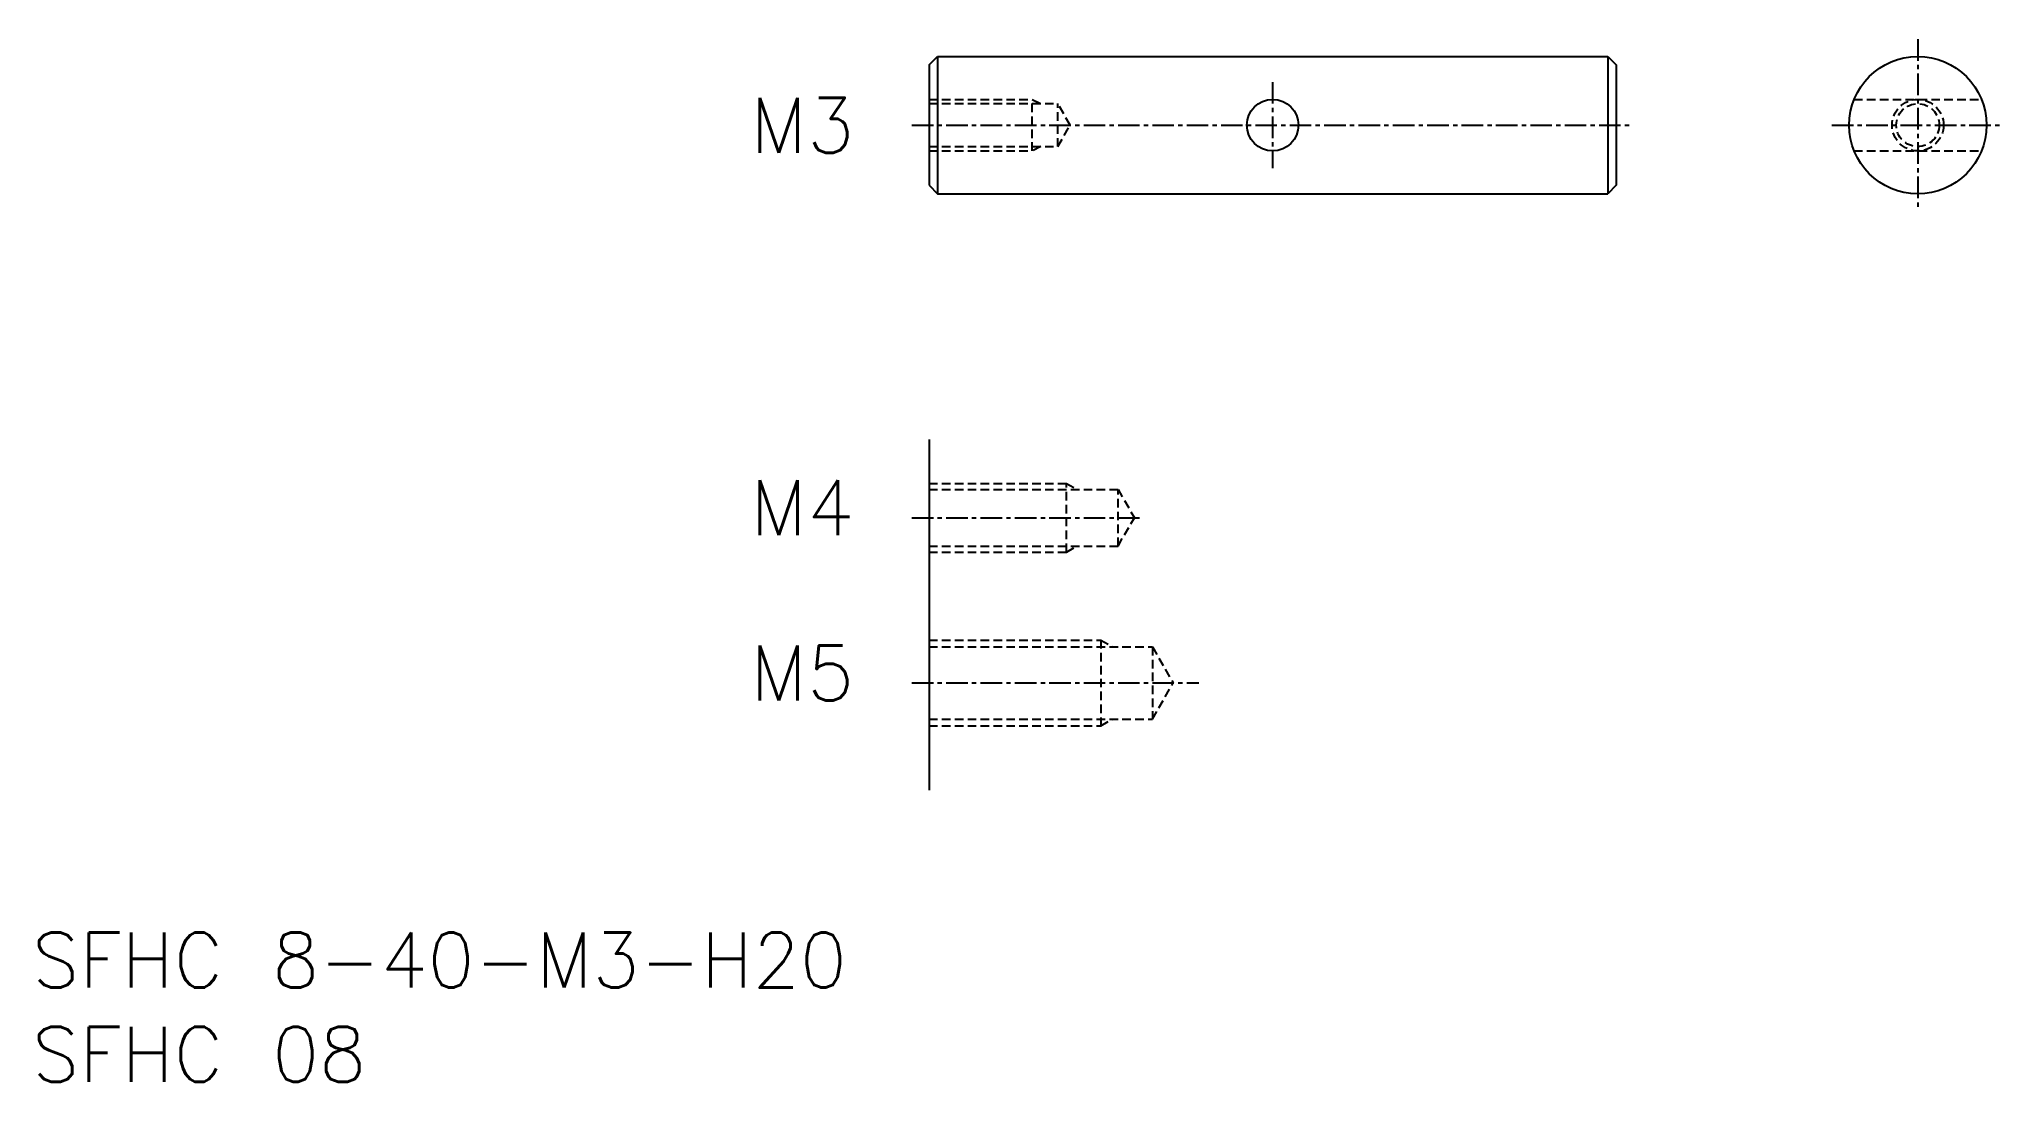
# Model space of a CAD drawing. Extents: x 211 to 326, y -139 to -78.
import ezdxf

# ---------------------------------------------------------------- set-up
doc = ezdxf.new("R2010")
doc.units = 0
doc.linetypes.add('CENTER', pattern=[2, 1.25, -0.25, 0.25, -0.25])
doc.linetypes.add('DASHED', pattern=[0.75, 0.5, -0.25])
doc.layers.get('0').update_dxf_attribs({"linetype": 'CONTINUOUS'})
doc.layers.add('CENTER', color=1, linetype='CENTER')
doc.styles.get("Standard").update_dxf_attribs({"font": 'txt.shx'})

msp = doc.modelspace()

# ---------------------------------------------------------------- linework, layer by layer
at = {"color": 7, "linetype": 'CONTINUOUS'}
for p, q in [((263.16, -79.46), (263.66, -78.96)), ((263.16, -79.46), (263.16, -86.46)), ((263.66, -78.96), (302.66, -78.96)), ((263.66, -78.96), (263.66, -86.96)), ((302.66, -78.96), (302.66, -86.96)), ((302.66, -78.96), (303.16, -79.46)), ((303.16, -79.46), (303.16, -86.46)), ((263.16, -86.46), (263.66, -86.96)), ((303.16, -86.46), (302.66, -86.96)), ((263.66, -86.96), (302.66, -86.96)), ((263.16, -101.25), (263.16, -121.66))]:
    msp.add_line(p, q, dxfattribs=at)
at = {"color": 3, "linetype": 'DASHED'}
for p, q in [((263.16, -81.46), (269.16, -81.46)), ((263.16, -81.71), (270.66, -81.71)), ((269.16, -84.46), (269.16, -81.46)), ((269.16, -81.46), (269.66, -81.71)), ((270.66, -84.21), (270.66, -81.71)), ((271.38, -82.96), (270.66, -81.71)), ((317, -81.46), (324.42, -81.46)), ((270.66, -84.21), (271.38, -82.96)), ((263.16, -84.21), (270.66, -84.21)), ((263.16, -84.46), (269.16, -84.46)), ((269.66, -84.21), (269.16, -84.46)), ((317, -84.46), (324.42, -84.46)), ((263.16, -103.81), (271.16, -103.81)), ((271.16, -107.81), (271.16, -103.81)), ((271.16, -103.81), (271.77, -104.16)), ((263.16, -104.16), (274.16, -104.16)), ((274.16, -104.16), (275.11, -105.81)), ((274.16, -107.46), (274.16, -104.16)), ((274.16, -107.46), (275.11, -105.81)), ((263.16, -107.46), (274.16, -107.46)), ((271.16, -107.81), (271.77, -107.46)), ((263.16, -107.81), (271.16, -107.81)), ((263.16, -112.93), (273.16, -112.93)), ((273.16, -112.93), (273.16, -117.93)), ((273.16, -112.93), (273.85, -113.33)), ((263.16, -113.33), (276.16, -113.33)), ((276.16, -113.33), (276.16, -117.53)), ((276.16, -113.33), (277.37, -115.43)), ((276.16, -117.53), (277.37, -115.43)), ((263.16, -117.53), (276.16, -117.53)), ((273.16, -117.93), (273.85, -117.53)), ((263.16, -117.93), (273.16, -117.93))]:
    msp.add_line(p, q, dxfattribs=at)
msp.add_line((303.16, -81.21), (303.16, -81.21))
at = {"color": 7, "linetype": 'CONTINUOUS'}
for centre, radius in [((320.71, -82.96), 4), ((283.16, -82.96), 1.5)]:
    msp.add_circle(centre, radius, dxfattribs=at)
at = {"color": 3, "linetype": 'DASHED'}
for radius in [1.5, 1.25]:
    msp.add_circle((320.71, -82.96), radius, dxfattribs=at)
at = {"layer": 'CENTER', "color": 1, "linetype": 'CENTER'}
for p, q in [((320.71, -77.96), (320.71, -87.96)), ((283.16, -80.46), (283.16, -85.46)), ((262.16, -82.96), (304.16, -82.96)), ((315.71, -82.96), (325.71, -82.96)), ((262.16, -105.81), (275.56, -105.81)), ((262.16, -115.43), (278.86, -115.43))]:
    msp.add_line(p, q, dxfattribs=at)

# ---------------------------------------------------------------- texts
at = {"color": 7, "linetype": 'CONTINUOUS'}
for s, p in [('M3', (252.77, -84.57)), ('M4', (252.77, -106.83)), ('M5', (252.77, -116.45)), ('SFHC 8-40-M3-H20', (210.96, -133.16)), ('SFHC 08', (210.96, -138.64))]:
    msp.add_text(s, height=3.2, dxfattribs=at).set_placement(p)

doc.saveas('drawing.dxf')
